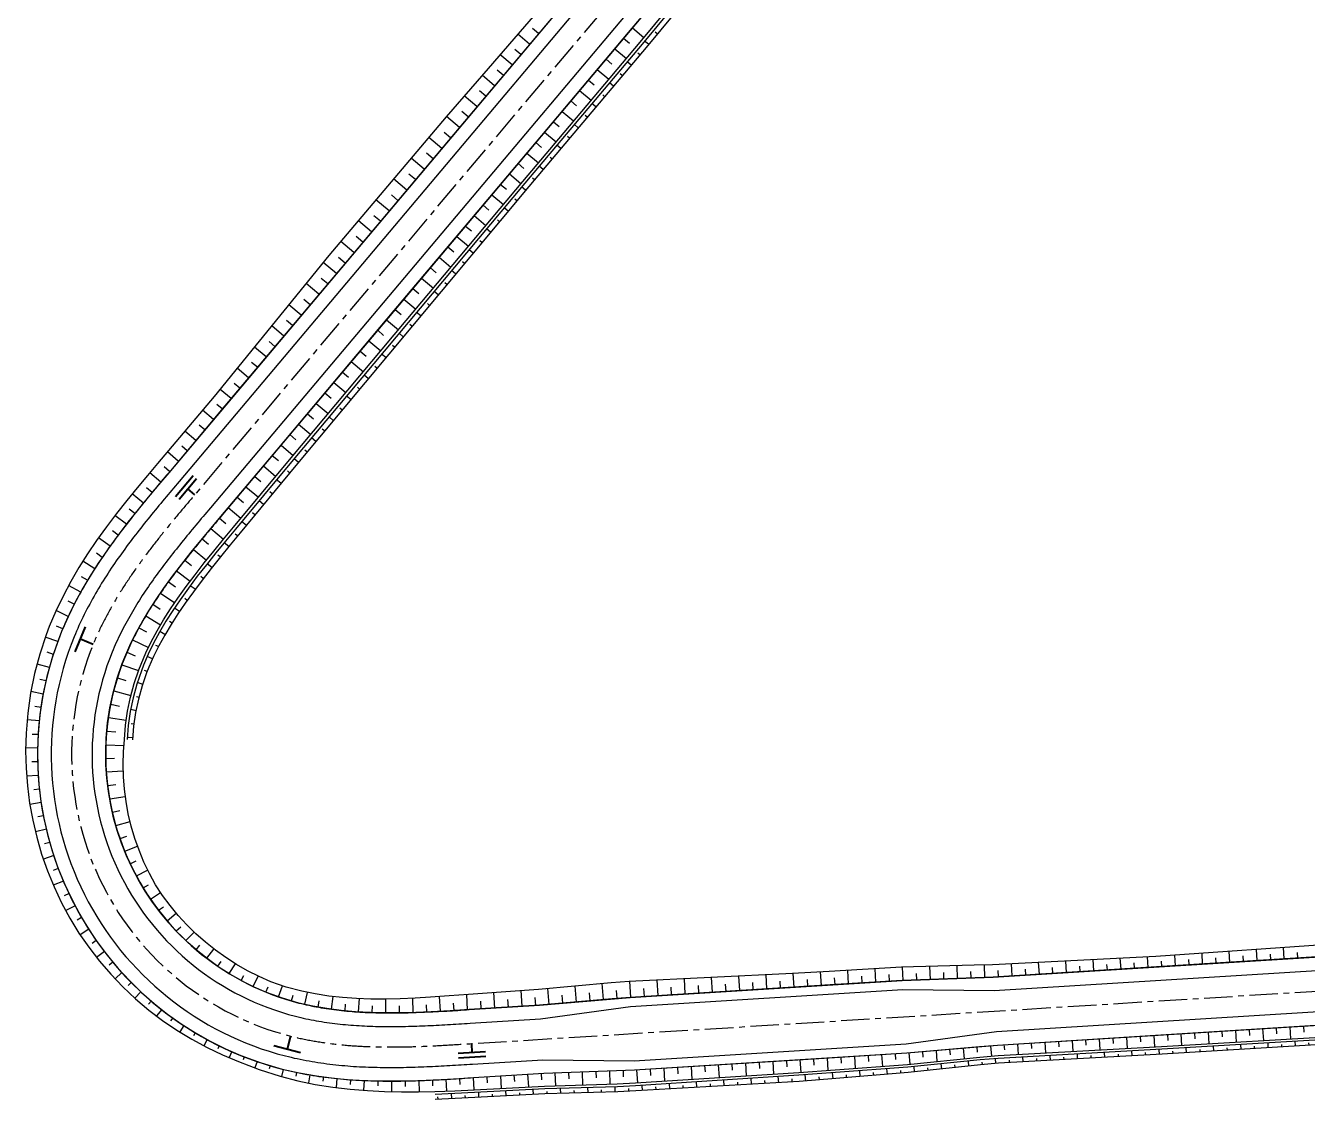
# Model space of a CAD drawing. Header units: metres. Extents: x 2302534 to 2308412, y 452340 to 454783.
# Drawn here: x 2305295.6 to 2305436.6, y 452713.7 to 452831.9 of the extents above; entities that cross this region are included whole.
import ezdxf

# ---------------------------------------------------------------- set-up
doc = ezdxf.new("R2010")
doc.units = ezdxf.units.M
doc.linetypes.add('CENTER', pattern=[2, 1.25, -0.25, 0.25, -0.25])
doc.layers.add('АД_серый', color=250, linetype='Continuous')
doc.layers.add('Ситуация.Проектные откосы', color=94, linetype='Continuous')
doc.layers.add('ГП_АД том 3.2.6', color=250, linetype='Continuous', lineweight=40)

# ---------------------------------------------------------------- blocks, each defined once
blk = doc.blocks.new('alignment_tc_sign')
at = {"color": 0, "linetype": 'ByBlock', "lineweight": -2}
for p, q in [((-1.5, 1.5), (1.5, 1.5)), ((-1.5, 1), (1.5, 1)), ((0, 0), (0, 1))]:
    blk.add_line(p, q, dxfattribs=at)
blk = doc.blocks.new('alignment_cc_sign')
at = {"color": 0, "linetype": 'ByBlock', "lineweight": -2}
for p, q in [((-1.5, 1.5), (1.5, 1.5)), ((0, 0), (0, 1.5))]:
    blk.add_line(p, q, dxfattribs=at)
blk = doc.blocks.new('SLOPEA$CDF7AD650')
at = {"layer": 'Ситуация.Проектные откосы', "color": 0}
for p, q in [((2305351.07, 452829.86, 152.86), (2305349.77, 452830.96, 152.86)), ((2305352.04, 452831.01, 152.86), (2305351.39, 452831.55, 152.86)), ((2305350.11, 452828.71, 152.86), (2305349.45, 452829.27, 152.86)), ((2305349.14, 452827.57, 152.86), (2305347.8, 452828.69, 152.86)), ((2305347.21, 452825.27, 152.86), (2305345.84, 452826.42, 152.86)), ((2305348.17, 452826.42, 152.86), (2305347.5, 452826.99, 152.86)), ((2305346.24, 452824.12, 152.86), (2305345.55, 452824.7, 152.86)), ((2305345.28, 452822.98, 152.86), (2305343.88, 452824.15, 152.86)), ((2305343.34, 452820.68, 152.86), (2305341.92, 452821.88, 152.86)), ((2305344.31, 452821.83, 152.86), (2305343.61, 452822.42, 152.86)), ((2305341.41, 452818.38, 152.86), (2305339.98, 452819.59, 152.86)), ((2305342.38, 452819.53, 152.86), (2305341.66, 452820.13, 152.86)), ((2305340.45, 452817.24, 152.86), (2305339.73, 452817.84, 152.86)), ((2305339.48, 452816.09, 152.86), (2305338.05, 452817.3, 152.86)), ((2305337.55, 452813.79, 152.86), (2305336.11, 452815.01, 152.86)), ((2305338.51, 452814.94, 152.86), (2305337.8, 452815.55, 152.86)), ((2305335.62, 452811.5, 152.86), (2305334.17, 452812.72, 152.86)), ((2305336.58, 452812.65, 152.86), (2305335.86, 452813.25, 152.86)), ((2305334.65, 452810.35, 152.86), (2305333.93, 452810.96, 152.86)), ((2305333.69, 452809.2, 152.86), (2305332.24, 452810.42, 152.86)), ((2305331.75, 452806.91, 152.86), (2305330.3, 452808.13, 152.86)), ((2305332.72, 452808.06, 152.86), (2305331.99, 452808.67, 152.86)), ((2305330.79, 452805.76, 152.86), (2305330.06, 452806.37, 152.86)), ((2305329.82, 452804.61, 152.86), (2305328.38, 452805.83, 152.86)), ((2305327.89, 452802.32, 152.86), (2305326.48, 452803.5, 152.86)), ((2305328.86, 452803.47, 152.86), (2305328.14, 452804.07, 152.86)), ((2305325.96, 452800.02, 152.86), (2305324.59, 452801.17, 152.86)), ((2305326.92, 452801.17, 152.86), (2305326.23, 452801.75, 152.86)), ((2305324.99, 452798.88, 152.86), (2305324.32, 452799.44, 152.86)), ((2305324.03, 452797.73, 152.86), (2305322.7, 452798.85, 152.86)), ((2305322.09, 452795.43, 152.86), (2305320.8, 452796.52, 152.86)), ((2305323.06, 452796.58, 152.86), (2305322.41, 452797.13, 152.86)), ((2305320.16, 452793.14, 152.86), (2305318.91, 452794.19, 152.86)), ((2305321.13, 452794.29, 152.86), (2305320.49, 452794.82, 152.86)), ((2305319.2, 452791.99, 152.86), (2305318.58, 452792.51, 152.86)), ((2305318.23, 452790.84, 152.86), (2305317.02, 452791.86, 152.86)), ((2305316.3, 452788.55, 152.86), (2305315.1, 452789.56, 152.86)), ((2305317.26, 452789.7, 152.86), (2305316.66, 452790.2, 152.86)), ((2305314.37, 452786.25, 152.86), (2305313.16, 452787.27, 152.86)), ((2305315.33, 452787.4, 152.86), (2305314.73, 452787.91, 152.86)), ((2305313.4, 452785.11, 152.86), (2305312.8, 452785.61, 152.86)), ((2305312.43, 452783.96, 152.86), (2305311.23, 452784.97, 152.86)), ((2305310.5, 452781.66, 152.86), (2305309.29, 452782.68, 152.86)), ((2305311.47, 452782.81, 152.86), (2305310.86, 452783.32, 152.86)), ((2305309.54, 452780.51, 152.86), (2305308.93, 452781.02, 152.86)), ((2305308.59, 452779.35, 152.86), (2305307.36, 452780.35, 152.86)), ((2305307.65, 452778.19, 152.86), (2305307.03, 452778.68, 152.86)), ((2305306.72, 452777.01, 152.86), (2305305.46, 452777.97, 152.86)), ((2305304.92, 452774.6, 152.86), (2305303.64, 452775.54, 152.86)), ((2305305.81, 452775.82, 152.86), (2305305.18, 452776.3, 152.86)), ((2305304.07, 452773.37, 152.86), (2305303.42, 452773.82, 152.86)), ((2305303.24, 452772.12, 152.86), (2305301.93, 452772.96, 152.86)), ((2305302.45, 452770.85, 152.86), (2305301.79, 452771.24, 152.86)), ((2305301.7, 452769.55, 152.86), (2305300.37, 452770.28, 152.86)), ((2305300.99, 452768.23, 152.86), (2305300.31, 452768.56, 152.86)), ((2305300.32, 452766.88, 152.86), (2305298.99, 452767.54, 152.86)), ((2305299.72, 452765.51, 152.86), (2305299.05, 452765.8, 152.86)), ((2305299.17, 452764.11, 152.86), (2305297.8, 452764.58, 152.86)), ((2305298.69, 452762.69, 152.86), (2305298.01, 452762.93, 152.86)), ((2305298.26, 452761.26, 152.86), (2305296.9, 452761.63, 152.86)), ((2305297.89, 452759.8, 152.86), (2305297.2, 452759.95, 152.86)), ((2305297.57, 452758.34, 152.86), (2305296.22, 452758.63, 152.86)), ((2305297.33, 452756.86, 152.86), (2305296.66, 452756.96, 152.86)), ((2305297.15, 452755.37, 152.86), (2305295.81, 452755.49, 152.86)), ((2305297.01, 452753.87, 152.86), (2305296.35, 452753.9, 152.86)), ((2305296.96, 452752.38, 152.86), (2305295.65, 452752.42, 152.86)), ((2305296.97, 452750.88, 152.86), (2305296.32, 452750.87, 152.86)), ((2305297.03, 452749.38, 152.86), (2305295.75, 452749.29, 152.86)), ((2305297.16, 452747.88, 152.86), (2305296.53, 452747.81, 152.86)), ((2305297.35, 452746.4, 152.86), (2305296.1, 452746.18, 152.86)), ((2305297.6, 452744.92, 152.86), (2305296.99, 452744.81, 152.86)), ((2305297.92, 452743.45, 152.86), (2305296.72, 452743.18, 152.86)), ((2305298.3, 452742, 152.86), (2305297.71, 452741.84, 152.86)), ((2305298.74, 452740.57, 152.86), (2305297.59, 452740.18, 152.86)), ((2305299.23, 452739.15, 152.86), (2305298.67, 452738.93, 152.86)), ((2305299.79, 452737.76, 152.86), (2305298.68, 452737.32, 152.86)), ((2305300.41, 452736.39, 152.86), (2305299.87, 452736.15, 152.86)), ((2305301.08, 452735.05, 152.86), (2305300.05, 452734.51, 152.86)), ((2305301.8, 452733.74, 152.86), (2305301.31, 452733.45, 152.86)), ((2305302.58, 452732.46, 152.86), (2305301.64, 452731.83, 152.86)), ((2305303.41, 452731.21, 152.86), (2305302.95, 452730.9, 152.86)), ((2305304.3, 452730, 152.86), (2305303.44, 452729.36, 152.86)), ((2305305.24, 452728.83, 152.86), (2305304.84, 452728.5, 152.86)), ((2305306.22, 452727.7, 152.86), (2305305.48, 452727.01, 152.86)), ((2305307.25, 452726.61, 152.86), (2305306.91, 452726.26, 152.86)), ((2305308.32, 452725.56, 152.86), (2305307.66, 452724.88, 152.86)), ((2305309.45, 452724.56, 152.86), (2305309.14, 452724.22, 152.86)), ((2305310.61, 452723.61, 152.86), (2305310.05, 452722.92, 152.86)), ((2305311.81, 452722.71, 152.86), (2305311.56, 452722.36, 152.86)), ((2305313.04, 452721.86, 152.86), (2305312.59, 452721.16, 152.86)), ((2305434.68, 452721.71, 152.86), (2305434.76, 452720.4, 152.86)), ((2305436.18, 452721.8, 152.86), (2305436.22, 452721.14, 152.86)), ((2305314.3, 452721.05, 152.86), (2305314.09, 452720.72, 152.86)), ((2305315.61, 452720.32, 152.86), (2305315.23, 452719.64, 152.86)), ((2305412.22, 452720.31, 152.86), (2305412.26, 452719.7, 152.86)), ((2305413.72, 452720.41, 152.86), (2305413.8, 452719.17, 152.86)), ((2305415.22, 452720.5, 152.86), (2305415.26, 452719.88, 152.86)), ((2305416.71, 452720.59, 152.86), (2305416.79, 452719.34, 152.86)), ((2305418.21, 452720.69, 152.86), (2305418.25, 452720.05, 152.86)), ((2305419.71, 452720.78, 152.86), (2305419.79, 452719.5, 152.86)), ((2305421.21, 452720.87, 152.86), (2305421.25, 452720.23, 152.86)), ((2305422.7, 452720.96, 152.86), (2305422.78, 452719.68, 152.86)), ((2305424.2, 452721.06, 152.86), (2305424.24, 452720.41, 152.86)), ((2305425.7, 452721.15, 152.86), (2305425.78, 452719.86, 152.86)), ((2305427.19, 452721.24, 152.86), (2305427.23, 452720.6, 152.86)), ((2305428.69, 452721.34, 152.86), (2305428.77, 452720.04, 152.86)), ((2305430.19, 452721.43, 152.86), (2305430.23, 452720.78, 152.86)), ((2305431.69, 452721.52, 152.86), (2305431.77, 452720.22, 152.86)), ((2305433.18, 452721.62, 152.86), (2305433.22, 452720.96, 152.86)), ((2305316.94, 452719.63, 152.86), (2305316.78, 452719.3, 152.86)), ((2305318.3, 452719, 152.86), (2305318.02, 452718.34, 152.86)), ((2305392.78, 452718.86, 152.86), (2305392.89, 452717.6, 152.86)), ((2305394.27, 452718.99, 152.86), (2305394.33, 452718.37, 152.86)), ((2305395.77, 452719.12, 152.86), (2305395.87, 452717.9, 152.86)), ((2305397.26, 452719.25, 152.86), (2305397.31, 452718.65, 152.86)), ((2305398.76, 452719.38, 152.86), (2305398.86, 452718.2, 152.86)), ((2305400.25, 452719.51, 152.86), (2305400.3, 452718.93, 152.86)), ((2305401.74, 452719.64, 152.86), (2305401.85, 452718.48, 152.86)), ((2305403.24, 452719.76, 152.86), (2305403.28, 452719.17, 152.86)), ((2305404.74, 452719.85, 152.86), (2305404.81, 452718.68, 152.86)), ((2305406.23, 452719.94, 152.86), (2305406.27, 452719.35, 152.86)), ((2305407.73, 452720.03, 152.86), (2305407.81, 452718.84, 152.86)), ((2305409.23, 452720.13, 152.86), (2305409.27, 452719.53, 152.86)), ((2305410.73, 452720.22, 152.86), (2305410.8, 452719.01, 152.86)), ((2305319.69, 452718.42, 152.86), (2305319.57, 452718.09, 152.86)), ((2305321.1, 452717.91, 152.86), (2305320.84, 452717.21, 152.86)), ((2305322.53, 452717.46, 152.86), (2305322.42, 452717.08, 152.86)), ((2305370.32, 452717.46, 152.86), (2305370.37, 452716.75, 152.86)), ((2305371.82, 452717.55, 152.86), (2305371.91, 452716.13, 152.86)), ((2305373.32, 452717.64, 152.86), (2305373.36, 452716.94, 152.86)), ((2305374.81, 452717.74, 152.86), (2305374.9, 452716.32, 152.86)), ((2305376.31, 452717.83, 152.86), (2305376.35, 452717.13, 152.86)), ((2305377.81, 452717.92, 152.86), (2305377.9, 452716.52, 152.86)), ((2305379.31, 452718.02, 152.86), (2305379.35, 452717.31, 152.86)), ((2305380.8, 452718.11, 152.86), (2305380.89, 452716.71, 152.86)), ((2305382.3, 452718.2, 152.86), (2305382.34, 452717.51, 152.86)), ((2305383.8, 452718.3, 152.86), (2305383.88, 452716.93, 152.86)), ((2305385.29, 452718.39, 152.86), (2305385.34, 452717.72, 152.86)), ((2305386.79, 452718.48, 152.86), (2305386.87, 452717.15, 152.86)), ((2305388.29, 452718.58, 152.86), (2305388.33, 452717.92, 152.86)), ((2305389.78, 452718.67, 152.86), (2305389.87, 452717.37, 152.86)), ((2305391.28, 452718.76, 152.86), (2305391.32, 452718.12, 152.86)), ((2305323.97, 452717.04, 152.86), (2305323.79, 452716.24, 152.86)), ((2305325.43, 452716.71, 152.86), (2305325.34, 452716.29, 152.86)), ((2305326.91, 452716.44, 152.86), (2305326.75, 452715.55, 152.86)), ((2305328.39, 452716.21, 152.86), (2305328.33, 452715.74, 152.86)), ((2305329.88, 452716.03, 152.86), (2305329.79, 452715.05, 152.86)), ((2305343.36, 452716.04, 152.86), (2305343.4, 452715.37, 152.86)), ((2305344.86, 452716.13, 152.86), (2305344.94, 452714.79, 152.86)), ((2305346.36, 452716.22, 152.86), (2305346.4, 452715.54, 152.86)), ((2305347.85, 452716.31, 152.86), (2305347.94, 452714.94, 152.86)), ((2305349.35, 452716.41, 152.86), (2305349.39, 452715.71, 152.86)), ((2305350.85, 452716.5, 152.86), (2305350.93, 452715.1, 152.86)), ((2305352.34, 452716.59, 152.86), (2305352.39, 452715.88, 152.86)), ((2305353.84, 452716.65, 152.86), (2305353.9, 452715.22, 152.86)), ((2305355.34, 452716.71, 152.86), (2305355.37, 452715.99, 152.86)), ((2305356.84, 452716.77, 152.86), (2305356.9, 452715.31, 152.86)), ((2305358.34, 452716.82, 152.86), (2305358.37, 452716.09, 152.86)), ((2305359.84, 452716.88, 152.86), (2305359.89, 452715.4, 152.86)), ((2305361.34, 452716.93, 152.86), (2305361.37, 452716.2, 152.86)), ((2305362.84, 452716.99, 152.86), (2305362.93, 452715.55, 152.86)), ((2305364.33, 452717.09, 152.86), (2305364.38, 452716.37, 152.86)), ((2305365.83, 452717.18, 152.86), (2305365.92, 452715.74, 152.86)), ((2305367.33, 452717.27, 152.86), (2305367.37, 452716.56, 152.86)), ((2305368.83, 452717.37, 152.86), (2305368.91, 452715.94, 152.86)), ((2305331.37, 452715.9, 152.86), (2305331.33, 452715.39, 152.86)), ((2305332.87, 452715.82, 152.86), (2305332.81, 452714.75, 152.86)), ((2305334.37, 452715.77, 152.86), (2305334.36, 452715.22, 152.86)), ((2305335.87, 452715.76, 152.86), (2305335.87, 452714.6, 152.86)), ((2305337.37, 452715.77, 152.86), (2305337.38, 452715.17, 152.86)), ((2305338.87, 452715.81, 152.86), (2305338.92, 452714.57, 152.86)), ((2305340.37, 452715.87, 152.86), (2305340.39, 452715.23, 152.86)), ((2305341.86, 452715.95, 152.86), (2305341.93, 452714.64, 152.86))]:
    blk.add_line(p, q, dxfattribs=at)
at = {"layer": 'Ситуация.Проектные откосы', "color": 0, "linetype": 'Continuous', "flags": 128}
for points in [[(2305354.97, 452836.98), (2305346.5, 452827.17), (2305341.89, 452821.85), (2305328.98, 452806.58), (2305316.36, 452791.06), (2305310.16, 452783.71), (2305309.04, 452782.37), (2305307.91, 452781.02), (2305306.77, 452779.63), (2305305.64, 452778.21), (2305304.52, 452776.74), (2305303.42, 452775.23), (2305302.44, 452773.78), (2305301.5, 452772.27), (2305300.6, 452770.72), (2305299.75, 452769.12), (2305298.96, 452767.47), (2305298.24, 452765.76), (2305297.89, 452764.84), (2305297.19, 452762.73), (2305296.62, 452760.59), (2305296.18, 452758.43), (2305295.87, 452756.24), (2305295.69, 452754.03), (2305295.64, 452752.1), (2305295.68, 452750.17), (2305295.83, 452748.25), (2305296.08, 452746.34), (2305296.42, 452744.44), (2305296.86, 452742.57), (2305297.4, 452740.72), (2305298.04, 452738.9), (2305298.76, 452737.12), (2305299.58, 452735.38), (2305300.49, 452733.69), (2305301.49, 452732.04), (2305302.58, 452730.47), (2305303.76, 452728.95), (2305305.01, 452727.5), (2305306.34, 452726.12), (2305307.73, 452724.81), (2305309.19, 452723.57), (2305310.71, 452722.42), (2305312.28, 452721.34), (2305313.91, 452720.35), (2305315.59, 452719.45), (2305317.3, 452718.64), (2305319.06, 452717.92), (2305321.32, 452717.02), (2305323.63, 452716.28), (2305325.56, 452715.79), (2305327.49, 452715.39), (2305329.42, 452715.09), (2305331.34, 452714.87), (2305333.24, 452714.71), (2305335.12, 452714.62), (2305336.99, 452714.57), (2305338.83, 452714.57), (2305340.65, 452714.59), (2305342.83, 452714.68), (2305344.98, 452714.79), (2305352.71, 452715.19), (2305360.71, 452715.43), (2305362.71, 452715.54), (2305380.67, 452716.69), (2305384.69, 452716.99), (2305392.64, 452717.58), (2305400.6, 452718.37), (2305402.6, 452718.55), (2305420.57, 452719.55), (2305440.53, 452720.74)], [(2305356.2, 452835.95), (2305347.85, 452826.03), (2305343.32, 452820.65), (2305330.44, 452805.35), (2305317.56, 452790.05), (2305311.37, 452782.69), (2305310.25, 452781.36), (2305309.12, 452780.01), (2305308, 452778.64), (2305306.89, 452777.23), (2305305.79, 452775.79), (2305304.72, 452774.32), (2305303.75, 452772.91), (2305302.82, 452771.46), (2305301.93, 452769.97), (2305301.09, 452768.43), (2305300.31, 452766.84), (2305299.59, 452765.21), (2305299.25, 452764.33), (2305298.55, 452762.31), (2305297.98, 452760.26), (2305297.54, 452758.18), (2305297.21, 452756.07), (2305297.02, 452753.95), (2305296.95, 452752.09), (2305296.98, 452750.23), (2305297.1, 452748.37), (2305297.32, 452746.52), (2305297.64, 452744.69), (2305298.06, 452742.87), (2305298.56, 452741.08), (2305299.16, 452739.32), (2305299.85, 452737.59), (2305300.63, 452735.9), (2305301.5, 452734.25), (2305302.45, 452732.65), (2305303.48, 452731.1), (2305304.6, 452729.61), (2305305.78, 452728.18), (2305307.05, 452726.81), (2305308.38, 452725.51), (2305309.77, 452724.27), (2305311.23, 452723.12), (2305312.75, 452722.04), (2305314.32, 452721.04), (2305315.94, 452720.13), (2305317.61, 452719.3), (2305319.32, 452718.56), (2305321.55, 452717.74), (2305323.84, 452717.07), (2305325.73, 452716.64), (2305327.63, 452716.31), (2305329.52, 452716.06), (2305331.41, 452715.9), (2305333.28, 452715.8), (2305335.13, 452715.76), (2305336.97, 452715.76), (2305338.79, 452715.81), (2305340.59, 452715.88), (2305342.76, 452716), (2305344.89, 452716.13), (2305352.62, 452716.61), (2305360.62, 452716.91), (2305362.62, 452716.98), (2305380.58, 452718.1), (2305384.61, 452718.35), (2305392.56, 452718.84), (2305400.53, 452719.54), (2305402.52, 452719.71), (2305420.49, 452720.83), (2305440.45, 452722.07)]]:
    blk.add_lwpolyline(points, dxfattribs=at)
blk = doc.blocks.new('SLOPEA$CF393F7E9')
at = {"layer": 'Ситуация.Проектные откосы', "color": 0}
for p, q in [((2305362.37, 452831.63, 163.55), (2305363.64, 452830.57, 163.55)), ((2305361.4, 452830.49, 163.55), (2305362.04, 452829.95, 163.55)), ((2305360.44, 452829.34, 163.55), (2305361.71, 452828.27, 163.55)), ((2305359.47, 452828.19, 163.55), (2305360.11, 452827.66, 163.55)), ((2305358.51, 452827.04, 163.55), (2305359.78, 452825.98, 163.55)), ((2305356.57, 452824.75, 163.55), (2305357.84, 452823.68, 163.55)), ((2305357.54, 452825.9, 163.55), (2305358.17, 452825.36, 163.55)), ((2305355.61, 452823.6, 163.55), (2305356.24, 452823.07, 163.55)), ((2305354.64, 452822.45, 163.55), (2305355.91, 452821.39, 163.55)), ((2305353.68, 452821.31, 163.55), (2305354.31, 452820.77, 163.55)), ((2305351.74, 452819.01, 163.55), (2305352.38, 452818.48, 163.55)), ((2305352.71, 452820.16, 163.55), (2305353.98, 452819.09, 163.55)), ((2305350.78, 452817.86, 163.55), (2305352.05, 452816.8, 163.55)), ((2305349.81, 452816.72, 163.55), (2305350.45, 452816.18, 163.55)), ((2305348.85, 452815.57, 163.55), (2305350.11, 452814.5, 163.55)), ((2305347.88, 452814.42, 163.55), (2305348.52, 452813.89, 163.55)), ((2305345.95, 452812.13, 163.55), (2305346.59, 452811.59, 163.55)), ((2305346.91, 452813.27, 163.55), (2305348.19, 452812.2, 163.55)), ((2305344.98, 452810.98, 163.55), (2305346.26, 452809.9, 163.55)), ((2305344.02, 452809.83, 163.55), (2305344.66, 452809.29, 163.55)), ((2305343.05, 452808.68, 163.55), (2305344.34, 452807.6, 163.55)), ((2305341.12, 452806.39, 163.55), (2305342.41, 452805.3, 163.55)), ((2305342.08, 452807.54, 163.55), (2305342.73, 452806.99, 163.55)), ((2305340.15, 452805.24, 163.55), (2305340.8, 452804.7, 163.55)), ((2305339.19, 452804.09, 163.55), (2305340.48, 452803, 163.55)), ((2305338.22, 452802.95, 163.55), (2305338.87, 452802.4, 163.55)), ((2305336.29, 452800.65, 163.55), (2305336.94, 452800.1, 163.55)), ((2305337.25, 452801.8, 163.55), (2305338.56, 452800.7, 163.55)), ((2305335.32, 452799.5, 163.55), (2305336.63, 452798.4, 163.55)), ((2305334.36, 452798.36, 163.55), (2305335.01, 452797.8, 163.55)), ((2305333.39, 452797.21, 163.55), (2305334.71, 452796.1, 163.55)), ((2305332.42, 452796.06, 163.55), (2305333.08, 452795.51, 163.55)), ((2305330.49, 452793.77, 163.55), (2305331.15, 452793.21, 163.55)), ((2305331.46, 452794.91, 163.55), (2305332.78, 452793.8, 163.55)), ((2305329.53, 452792.62, 163.55), (2305330.85, 452791.5, 163.55)), ((2305328.56, 452791.47, 163.55), (2305329.23, 452790.91, 163.55)), ((2305327.59, 452790.32, 163.55), (2305328.93, 452789.2, 163.55)), ((2305325.66, 452788.03, 163.55), (2305327, 452786.9, 163.55)), ((2305326.63, 452789.18, 163.55), (2305327.3, 452788.61, 163.55)), ((2305324.7, 452786.88, 163.55), (2305325.37, 452786.31, 163.55)), ((2305323.73, 452785.73, 163.55), (2305325.08, 452784.6, 163.55)), ((2305322.76, 452784.58, 163.55), (2305323.44, 452784.02, 163.55)), ((2305320.83, 452782.29, 163.55), (2305321.52, 452781.71, 163.55)), ((2305321.8, 452783.44, 163.55), (2305323.16, 452782.29, 163.55)), ((2305319.87, 452781.14, 163.55), (2305321.24, 452779.99, 163.55)), ((2305318.9, 452779.99, 163.55), (2305319.59, 452779.41, 163.55)), ((2305317.93, 452778.85, 163.55), (2305319.32, 452777.68, 163.55)), ((2305316.97, 452777.7, 163.55), (2305317.67, 452777.11, 163.55)), ((2305315.04, 452775.4, 163.55), (2305315.75, 452774.81, 163.55)), ((2305316, 452776.55, 163.55), (2305317.41, 452775.37, 163.55)), ((2305314.09, 452774.24, 163.55), (2305315.53, 452773.06, 163.55)), ((2305313.16, 452773.07, 163.55), (2305313.89, 452772.49, 163.55)), ((2305312.24, 452771.88, 163.55), (2305313.73, 452770.74, 163.55)), ((2305311.34, 452770.68, 163.55), (2305312.11, 452770.12, 163.55)), ((2305309.64, 452768.21, 163.55), (2305310.44, 452767.69, 163.55)), ((2305310.47, 452769.45, 163.55), (2305312.04, 452768.38, 163.55)), ((2305308.85, 452766.93, 163.55), (2305310.49, 452765.95, 163.55)), ((2305308.1, 452765.63, 163.55), (2305308.95, 452765.17, 163.55)), ((2305307.41, 452764.3, 163.55), (2305309.14, 452763.45, 163.55)), ((2305306.78, 452762.94, 163.55), (2305307.67, 452762.55, 163.55)), ((2305306.22, 452761.55, 163.55), (2305308.06, 452760.92, 163.55)), ((2305305.73, 452760.13, 163.55), (2305306.66, 452759.81, 163.55)), ((2305305.33, 452758.69, 163.55), (2305307.22, 452758.16, 163.55)), ((2305305, 452757.22, 163.55), (2305305.96, 452757.02, 163.55)), ((2305304.75, 452755.75, 163.55), (2305306.71, 452755.45, 163.55)), ((2305304.57, 452754.26, 163.55), (2305305.57, 452754.17, 163.55)), ((2305304.48, 452752.76, 163.55), (2305306.44, 452752.69, 163.55)), ((2305304.46, 452751.26, 163.55), (2305305.42, 452751.28, 163.55)), ((2305304.52, 452749.76, 163.55), (2305306.37, 452749.89, 163.55)), ((2305304.67, 452748.27, 163.55), (2305305.56, 452748.38, 163.55)), ((2305304.89, 452746.79, 163.55), (2305306.6, 452747.08, 163.55)), ((2305305.19, 452745.32, 163.55), (2305306.01, 452745.51, 163.55)), ((2305305.57, 452743.87, 163.55), (2305307.13, 452744.31, 163.55)), ((2305306.02, 452742.44, 163.55), (2305306.76, 452742.69, 163.55)), ((2305306.55, 452741.04, 163.55), (2305307.95, 452741.6, 163.55)), ((2305307.15, 452739.66, 163.55), (2305307.81, 452739.97, 163.55)), ((2305307.83, 452738.32, 163.55), (2305309.06, 452738.97, 163.55)), ((2305308.57, 452737.02, 163.55), (2305309.15, 452737.36, 163.55)), ((2305309.39, 452735.76, 163.55), (2305310.48, 452736.49, 163.55)), ((2305310.27, 452734.55, 163.55), (2305310.79, 452734.94, 163.55)), ((2305311.21, 452733.38, 163.55), (2305312.21, 452734.22, 163.55)), ((2305312.21, 452732.27, 163.55), (2305312.69, 452732.71, 163.55)), ((2305313.27, 452731.21, 163.55), (2305314.18, 452732.13, 163.55)), ((2305314.39, 452730.2, 163.55), (2305314.81, 452730.69, 163.55)), ((2305315.55, 452729.26, 163.55), (2305316.35, 452730.27, 163.55)), ((2305431.08, 452729, 163.55), (2305431, 452730.23, 163.55)), ((2305434.07, 452729.19, 163.55), (2305434, 452730.44, 163.55)), ((2305316.77, 452728.38, 163.55), (2305317.14, 452728.91, 163.55)), ((2305407.13, 452727.51, 163.55), (2305407.05, 452728.8, 163.55)), ((2305410.12, 452727.7, 163.55), (2305410.04, 452728.96, 163.55)), ((2305413.12, 452727.88, 163.55), (2305413.04, 452729.11, 163.55)), ((2305416.11, 452728.07, 163.55), (2305416.03, 452729.27, 163.55)), ((2305417.61, 452728.16, 163.55), (2305417.57, 452728.75, 163.55)), ((2305419.1, 452728.26, 163.55), (2305419.03, 452729.42, 163.55)), ((2305420.6, 452728.35, 163.55), (2305420.56, 452728.93, 163.55)), ((2305422.1, 452728.44, 163.55), (2305422.03, 452729.61, 163.55)), ((2305423.59, 452728.53, 163.55), (2305423.56, 452729.12, 163.55)), ((2305425.09, 452728.63, 163.55), (2305425.02, 452729.82, 163.55)), ((2305426.59, 452728.72, 163.55), (2305426.55, 452729.32, 163.55)), ((2305428.09, 452728.81, 163.55), (2305428.01, 452730.03, 163.55)), ((2305429.58, 452728.91, 163.55), (2305429.55, 452729.52, 163.55)), ((2305432.58, 452729.09, 163.55), (2305432.54, 452729.71, 163.55)), ((2305435.57, 452729.28, 163.55), (2305435.53, 452729.91, 163.55)), ((2305318.03, 452727.57, 163.55), (2305318.71, 452728.65, 163.55)), ((2305319.33, 452726.82, 163.55), (2305319.64, 452727.38, 163.55)), ((2305377.17, 452725.9, 163.55), (2305377.08, 452727.43, 163.55)), ((2305380.17, 452726.09, 163.55), (2305380.07, 452727.58, 163.55)), ((2305383.16, 452726.27, 163.55), (2305383.07, 452727.76, 163.55)), ((2305386.15, 452726.46, 163.55), (2305386.06, 452727.93, 163.55)), ((2305389.15, 452726.64, 163.55), (2305389.06, 452728.1, 163.55)), ((2305390.65, 452726.74, 163.55), (2305390.6, 452727.46, 163.55)), ((2305392.14, 452726.83, 163.55), (2305392.09, 452728.27, 163.55)), ((2305393.64, 452726.88, 163.55), (2305393.62, 452727.6, 163.55)), ((2305395.14, 452726.94, 163.55), (2305395.09, 452728.36, 163.55)), ((2305396.64, 452727, 163.55), (2305396.61, 452727.7, 163.55)), ((2305398.14, 452727.05, 163.55), (2305398.09, 452728.44, 163.55)), ((2305399.64, 452727.11, 163.55), (2305399.61, 452727.8, 163.55)), ((2305401.14, 452727.16, 163.55), (2305401.09, 452728.52, 163.55)), ((2305402.64, 452727.23, 163.55), (2305402.59, 452727.9, 163.55)), ((2305404.13, 452727.33, 163.55), (2305404.05, 452728.65, 163.55)), ((2305405.63, 452727.42, 163.55), (2305405.59, 452728.07, 163.55)), ((2305408.62, 452727.6, 163.55), (2305408.58, 452728.24, 163.55)), ((2305411.62, 452727.79, 163.55), (2305411.58, 452728.41, 163.55)), ((2305414.61, 452727.98, 163.55), (2305414.57, 452728.58, 163.55)), ((2305320.67, 452726.15, 163.55), (2305321.23, 452727.28, 163.55)), ((2305322.04, 452725.55, 163.55), (2305322.3, 452726.13, 163.55)), ((2305323.45, 452725.03, 163.55), (2305323.89, 452726.24, 163.55)), ((2305353.23, 452724.19, 163.55), (2305353.08, 452725.93, 163.55)), ((2305356.22, 452724.45, 163.55), (2305356.07, 452726.2, 163.55)), ((2305359.21, 452724.71, 163.55), (2305359.06, 452726.47, 163.55)), ((2305362.2, 452724.97, 163.55), (2305362.09, 452726.7, 163.55)), ((2305363.7, 452725.06, 163.55), (2305363.64, 452725.92, 163.55)), ((2305365.2, 452725.16, 163.55), (2305365.09, 452726.85, 163.55)), ((2305366.69, 452725.25, 163.55), (2305366.64, 452726.09, 163.55)), ((2305368.19, 452725.34, 163.55), (2305368.09, 452727, 163.55)), ((2305369.69, 452725.43, 163.55), (2305369.64, 452726.25, 163.55)), ((2305371.18, 452725.53, 163.55), (2305371.08, 452727.14, 163.55)), ((2305372.68, 452725.62, 163.55), (2305372.63, 452726.42, 163.55)), ((2305374.18, 452725.71, 163.55), (2305374.08, 452727.29, 163.55)), ((2305375.67, 452725.81, 163.55), (2305375.63, 452726.58, 163.55)), ((2305378.67, 452725.99, 163.55), (2305378.62, 452726.75, 163.55)), ((2305381.66, 452726.18, 163.55), (2305381.62, 452726.92, 163.55)), ((2305384.66, 452726.37, 163.55), (2305384.61, 452727.1, 163.55)), ((2305387.65, 452726.55, 163.55), (2305387.61, 452727.28, 163.55)), ((2305324.88, 452724.58, 163.55), (2305325.07, 452725.21, 163.55)), ((2305326.33, 452724.2, 163.55), (2305326.63, 452725.51, 163.55)), ((2305327.8, 452723.89, 163.55), (2305327.92, 452724.57, 163.55)), ((2305329.28, 452723.66, 163.55), (2305329.46, 452725.05, 163.55)), ((2305332.26, 452723.36, 163.55), (2305332.34, 452724.82, 163.55)), ((2305335.26, 452723.26, 163.55), (2305335.26, 452724.78, 163.55)), ((2305338.26, 452723.3, 163.55), (2305338.22, 452724.87, 163.55)), ((2305341.26, 452723.43, 163.55), (2305341.17, 452725.05, 163.55)), ((2305344.25, 452723.6, 163.55), (2305344.15, 452725.26, 163.55)), ((2305345.75, 452723.7, 163.55), (2305345.7, 452724.53, 163.55)), ((2305347.25, 452723.79, 163.55), (2305347.14, 452725.48, 163.55)), ((2305348.75, 452723.88, 163.55), (2305348.69, 452724.74, 163.55)), ((2305350.24, 452723.98, 163.55), (2305350.14, 452725.7, 163.55)), ((2305351.74, 452724.07, 163.55), (2305351.69, 452724.94, 163.55)), ((2305354.73, 452724.32, 163.55), (2305354.65, 452725.19, 163.55)), ((2305357.72, 452724.58, 163.55), (2305357.64, 452725.46, 163.55)), ((2305360.71, 452724.84, 163.55), (2305360.63, 452725.72, 163.55)), ((2305330.77, 452723.48, 163.55), (2305330.83, 452724.2, 163.55)), ((2305333.76, 452723.29, 163.55), (2305333.78, 452724.03, 163.55)), ((2305336.76, 452723.26, 163.55), (2305336.76, 452724.04, 163.55)), ((2305339.76, 452723.35, 163.55), (2305339.73, 452724.15, 163.55)), ((2305342.76, 452723.51, 163.55), (2305342.71, 452724.33, 163.55))]:
    blk.add_line(p, q, dxfattribs=at)
at = {"layer": 'Ситуация.Проектные откосы', "color": 0, "linetype": 'Continuous', "flags": 128}
for points in [[(2305439.99, 452729.55), (2305420.02, 452728.31), (2305402.06, 452727.2), (2305400.06, 452727.12), (2305392.06, 452726.83), (2305384.11, 452726.33), (2305380.09, 452726.08), (2305362.12, 452724.96), (2305360.13, 452724.79), (2305352.15, 452724.09), (2305344.43, 452723.61), (2305342.32, 452723.49), (2305340.23, 452723.37), (2305338.54, 452723.3), (2305336.86, 452723.26), (2305335.2, 452723.26), (2305333.55, 452723.29), (2305331.93, 452723.38), (2305330.33, 452723.52), (2305328.76, 452723.72), (2305327.21, 452724), (2305325.7, 452724.34), (2305323.89, 452724.87), (2305322.13, 452725.51), (2305320.78, 452726.1), (2305319.46, 452726.75), (2305318.18, 452727.48), (2305316.94, 452728.26), (2305315.74, 452729.12), (2305314.58, 452730.03), (2305313.48, 452731), (2305312.43, 452732.03), (2305311.43, 452733.11), (2305310.49, 452734.25), (2305309.61, 452735.43), (2305308.8, 452736.65), (2305308.04, 452737.91), (2305307.36, 452739.22), (2305306.74, 452740.55), (2305306.2, 452741.92), (2305305.72, 452743.31), (2305305.32, 452744.73), (2305305, 452746.16), (2305304.75, 452747.61), (2305304.57, 452749.07), (2305304.47, 452750.54), (2305304.45, 452752.01), (2305304.5, 452753.48), (2305304.66, 452755.16), (2305304.91, 452756.82), (2305305.27, 452758.47), (2305305.72, 452760.09), (2305306.26, 452761.68), (2305306.54, 452762.38), (2305307.11, 452763.68), (2305307.74, 452764.97), (2305308.44, 452766.24), (2305309.19, 452767.5), (2305309.99, 452768.75), (2305310.84, 452769.99), (2305311.8, 452771.31), (2305312.8, 452772.62), (2305313.84, 452773.93), (2305314.91, 452775.23), (2305316, 452776.54), (2305317.11, 452777.86), (2305323.3, 452785.22), (2305336.18, 452800.52), (2305349.06, 452815.82), (2305353.59, 452821.2), (2305361.94, 452831.12), (2305366.84, 452836.95)], [(2305439.91, 452730.85), (2305419.95, 452729.47), (2305401.98, 452728.54), (2305399.97, 452728.49), (2305391.97, 452728.27), (2305384.02, 452727.81), (2305379.99, 452727.58), (2305362.01, 452726.7), (2305360.02, 452726.56), (2305352.05, 452725.84), (2305344.33, 452725.27), (2305342.22, 452725.12), (2305340.15, 452724.98), (2305338.48, 452724.88), (2305336.83, 452724.81), (2305335.21, 452724.77), (2305333.61, 452724.78), (2305332.03, 452724.83), (2305330.49, 452724.94), (2305328.97, 452725.11), (2305327.48, 452725.34), (2305326.03, 452725.64), (2305324.3, 452726.1), (2305322.6, 452726.68), (2305321.31, 452727.25), (2305320.05, 452727.88), (2305318.83, 452728.57), (2305317.65, 452729.33), (2305316.51, 452730.15), (2305315.41, 452731.02), (2305314.36, 452731.95), (2305313.36, 452732.94), (2305312.41, 452733.97), (2305311.52, 452735.06), (2305310.69, 452736.18), (2305309.91, 452737.35), (2305309.25, 452738.59), (2305308.65, 452739.85), (2305308.11, 452741.14), (2305307.65, 452742.45), (2305307.25, 452743.79), (2305306.93, 452745.14), (2305306.68, 452746.5), (2305306.5, 452747.87), (2305306.39, 452749.24), (2305306.35, 452750.62), (2305306.39, 452751.99), (2305306.5, 452753.35), (2305306.63, 452754.91), (2305306.86, 452756.46), (2305307.18, 452757.99), (2305307.59, 452759.51), (2305308.09, 452760.99), (2305308.34, 452761.64), (2305308.86, 452762.86), (2305309.45, 452764.08), (2305310.1, 452765.29), (2305310.81, 452766.5), (2305311.57, 452767.7), (2305312.39, 452768.89), (2305313.31, 452770.18), (2305314.28, 452771.47), (2305315.29, 452772.76), (2305316.33, 452774.06), (2305317.41, 452775.36), (2305318.5, 452776.69), (2305324.65, 452784.09), (2305337.49, 452799.42), (2305350.32, 452814.75), (2305354.86, 452820.14), (2305363.21, 452830.05), (2305368.07, 452835.92)]]:
    blk.add_lwpolyline(points, dxfattribs=at)
blk = doc.blocks.new('SLOPEA$CC18C8EFC')
at = {"layer": 'Ситуация.Проектные откосы', "color": 0}
for p, q in [((2305365.11, 452830.99, 152.43), (2305364.89, 452831.17, 152.43)), ((2305363.19, 452828.68, 152.43), (2305362.97, 452828.86, 152.43)), ((2305364.15, 452829.83, 152.43), (2305363.71, 452830.19, 152.43)), ((2305362.22, 452827.53, 152.43), (2305361.79, 452827.9, 152.43)), ((2305361.25, 452826.39, 152.43), (2305361.04, 452826.57, 152.43)), ((2305360.29, 452825.24, 152.43), (2305359.86, 452825.6, 152.43)), ((2305358.35, 452822.95, 152.43), (2305357.92, 452823.31, 152.43)), ((2305359.32, 452824.09, 152.43), (2305359.11, 452824.28, 152.43)), ((2305357.39, 452821.8, 152.43), (2305357.17, 452821.98, 152.43)), ((2305356.42, 452820.65, 152.43), (2305355.99, 452821.02, 152.43)), ((2305355.45, 452819.51, 152.43), (2305355.24, 452819.69, 152.43)), ((2305354.49, 452818.36, 152.43), (2305354.06, 452818.72, 152.43)), ((2305352.55, 452816.06, 152.43), (2305352.13, 452816.43, 152.43)), ((2305353.52, 452817.21, 152.43), (2305353.31, 452817.39, 152.43)), ((2305351.59, 452814.92, 152.43), (2305351.37, 452815.1, 152.43)), ((2305350.62, 452813.77, 152.43), (2305350.19, 452814.13, 152.43)), ((2305349.66, 452812.62, 152.43), (2305349.45, 452812.8, 152.43)), ((2305347.74, 452810.31, 152.43), (2305347.52, 452810.5, 152.43)), ((2305348.7, 452811.47, 152.43), (2305348.27, 452811.83, 152.43)), ((2305346.78, 452809.16, 152.43), (2305346.34, 452809.53, 152.43)), ((2305345.82, 452808.01, 152.43), (2305345.6, 452808.19, 152.43)), ((2305344.86, 452806.86, 152.43), (2305344.41, 452807.23, 152.43)), ((2305342.93, 452804.56, 152.43), (2305342.49, 452804.93, 152.43)), ((2305343.89, 452805.71, 152.43), (2305343.67, 452805.89, 152.43)), ((2305341.97, 452803.41, 152.43), (2305341.75, 452803.59, 152.43)), ((2305341.01, 452802.25, 152.43), (2305340.56, 452802.63, 152.43)), ((2305340.05, 452801.1, 152.43), (2305339.82, 452801.29, 152.43)), ((2305339.09, 452799.95, 152.43), (2305338.64, 452800.33, 152.43)), ((2305337.16, 452797.65, 152.43), (2305336.71, 452798.03, 152.43)), ((2305338.13, 452798.8, 152.43), (2305337.9, 452798.99, 152.43)), ((2305336.2, 452796.5, 152.43), (2305335.98, 452796.69, 152.43)), ((2305335.24, 452795.35, 152.43), (2305334.79, 452795.73, 152.43)), ((2305334.28, 452794.2, 152.43), (2305334.05, 452794.39, 152.43)), ((2305333.32, 452793.05, 152.43), (2305332.86, 452793.43, 152.43)), ((2305331.39, 452790.75, 152.43), (2305330.93, 452791.13, 152.43)), ((2305332.35, 452791.9, 152.43), (2305332.12, 452792.09, 152.43)), ((2305330.43, 452789.59, 152.43), (2305330.2, 452789.79, 152.43)), ((2305329.47, 452788.44, 152.43), (2305329.01, 452788.83, 152.43)), ((2305327.54, 452786.14, 152.43), (2305327.08, 452786.53, 152.43)), ((2305328.5, 452787.29, 152.43), (2305328.27, 452787.49, 152.43)), ((2305326.58, 452784.99, 152.43), (2305326.35, 452785.18, 152.43)), ((2305325.62, 452783.84, 152.43), (2305325.16, 452784.23, 152.43)), ((2305324.66, 452782.69, 152.43), (2305324.43, 452782.88, 152.43)), ((2305323.71, 452781.53, 152.43), (2305323.23, 452781.92, 152.43)), ((2305321.8, 452779.21, 152.43), (2305321.32, 452779.61, 152.43)), ((2305322.75, 452780.37, 152.43), (2305322.51, 452780.57, 152.43)), ((2305320.84, 452778.06, 152.43), (2305320.6, 452778.26, 152.43)), ((2305319.89, 452776.9, 152.43), (2305319.4, 452777.3, 152.43)), ((2305318.94, 452775.74, 152.43), (2305318.69, 452775.94, 152.43)), ((2305317.99, 452774.58, 152.43), (2305317.48, 452774.99, 152.43)), ((2305316.1, 452772.25, 152.43), (2305315.59, 452772.66, 152.43)), ((2305317.04, 452773.42, 152.43), (2305316.78, 452773.62, 152.43)), ((2305315.18, 452771.06, 152.43), (2305314.92, 452771.26, 152.43)), ((2305314.28, 452769.86, 152.43), (2305313.74, 452770.26, 152.43)), ((2305313.41, 452768.64, 152.43), (2305313.13, 452768.84, 152.43)), ((2305312.55, 452767.41, 152.43), (2305312, 452767.79, 152.43)), ((2305311.74, 452766.15, 152.43), (2305311.46, 452766.33, 152.43)), ((2305310.96, 452764.87, 152.43), (2305310.4, 452765.2, 152.43)), ((2305310.25, 452763.55, 152.43), (2305309.96, 452763.69, 152.43)), ((2305309.6, 452762.2, 152.43), (2305309.01, 452762.45, 152.43)), ((2305309.01, 452760.82, 152.43), (2305308.72, 452760.93, 152.43)), ((2305308.52, 452759.4, 152.43), (2305307.93, 452759.6, 152.43)), ((2305308.11, 452757.96, 152.43), (2305307.82, 452758.04, 152.43)), ((2305307.78, 452756.49, 152.43), (2305307.2, 452756.62, 152.43)), ((2305307.55, 452755.01, 152.43), (2305307.25, 452755.06, 152.43)), ((2305307.4, 452753.52, 152.43), (2305306.82, 452753.57, 152.43))]:
    blk.add_line(p, q, dxfattribs=at)
at = {"layer": 'Ситуация.Проектные откосы', "color": 0, "linetype": 'Continuous', "flags": 128}
for points in [[(2305368.3, 452835.73), (2305363.44, 452829.86), (2305355.09, 452819.94), (2305350.55, 452814.56), (2305337.71, 452799.23), (2305324.88, 452783.89), (2305318.73, 452776.49), (2305317.63, 452775.17), (2305316.56, 452773.87), (2305315.52, 452772.57), (2305314.51, 452771.29), (2305313.55, 452770), (2305312.63, 452768.72), (2305311.82, 452767.53), (2305311.07, 452766.34), (2305310.36, 452765.14), (2305309.72, 452763.94), (2305309.13, 452762.74), (2305308.61, 452761.53), (2305308.37, 452760.89), (2305307.87, 452759.42), (2305307.47, 452757.92), (2305307.15, 452756.41), (2305306.93, 452754.88), (2305306.8, 452753.34)], [(2305368.73, 452835.36), (2305363.87, 452829.49), (2305355.52, 452819.58), (2305350.98, 452814.2), (2305338.17, 452798.85), (2305325.34, 452783.5), (2305319.22, 452776.08), (2305318.13, 452774.76), (2305317.07, 452773.45), (2305316.03, 452772.16), (2305315.04, 452770.88), (2305314.09, 452769.6), (2305313.18, 452768.33), (2305312.38, 452767.16), (2305311.63, 452765.99), (2305310.93, 452764.82), (2305310.29, 452763.64), (2305309.71, 452762.47), (2305309.2, 452761.29), (2305308.95, 452760.66), (2305308.46, 452759.23), (2305308.06, 452757.78), (2305307.74, 452756.3), (2305307.51, 452754.8), (2305307.38, 452753.3)]]:
    blk.add_lwpolyline(points, dxfattribs=at)
blk = doc.blocks.new('SLOPEA$C44B3E157')
at = {"layer": 'Ситуация.Проектные откосы', "color": 0}
for p, q in [((2305468.26, 452721.18, 163.05), (2305468.25, 452721.69, 163.05)), ((2305471.26, 452721.23, 163.05), (2305471.25, 452721.75, 163.05)), ((2305474.26, 452721.29, 163.05), (2305474.25, 452721.81, 163.05)), ((2305477.26, 452721.34, 163.05), (2305477.25, 452721.87, 163.05)), ((2305480.26, 452721.39, 163.05), (2305480.25, 452721.93, 163.05)), ((2305438.3, 452719.79, 163.05), (2305438.27, 452720.31, 163.05)), ((2305441.29, 452719.97, 163.05), (2305441.26, 452720.48, 163.05)), ((2305442.79, 452720.05, 163.05), (2305442.78, 452720.31, 163.05)), ((2305444.29, 452720.14, 163.05), (2305444.26, 452720.65, 163.05)), ((2305445.79, 452720.22, 163.05), (2305445.77, 452720.47, 163.05)), ((2305447.28, 452720.3, 163.05), (2305447.26, 452720.81, 163.05)), ((2305448.78, 452720.39, 163.05), (2305448.77, 452720.64, 163.05)), ((2305450.28, 452720.47, 163.05), (2305450.25, 452720.97, 163.05)), ((2305451.78, 452720.55, 163.05), (2305451.76, 452720.8, 163.05)), ((2305453.27, 452720.64, 163.05), (2305453.25, 452721.13, 163.05)), ((2305454.77, 452720.72, 163.05), (2305454.76, 452720.97, 163.05)), ((2305456.27, 452720.8, 163.05), (2305456.24, 452721.3, 163.05)), ((2305457.77, 452720.89, 163.05), (2305457.75, 452721.13, 163.05)), ((2305459.26, 452720.97, 163.05), (2305459.24, 452721.46, 163.05)), ((2305460.76, 452721.04, 163.05), (2305460.76, 452721.29, 163.05)), ((2305462.26, 452721.07, 163.05), (2305462.25, 452721.56, 163.05)), ((2305463.76, 452721.1, 163.05), (2305463.76, 452721.35, 163.05)), ((2305465.26, 452721.13, 163.05), (2305465.25, 452721.63, 163.05)), ((2305466.76, 452721.15, 163.05), (2305466.76, 452721.4, 163.05)), ((2305469.76, 452721.21, 163.05), (2305469.76, 452721.46, 163.05)), ((2305472.76, 452721.26, 163.05), (2305472.76, 452721.52, 163.05)), ((2305475.76, 452721.31, 163.05), (2305475.76, 452721.58, 163.05)), ((2305478.76, 452721.37, 163.05), (2305478.75, 452721.63, 163.05)), ((2305414.34, 452718.36, 163.05), (2305414.31, 452718.9, 163.05)), ((2305417.34, 452718.53, 163.05), (2305417.31, 452719.07, 163.05)), ((2305418.83, 452718.61, 163.05), (2305418.82, 452718.88, 163.05)), ((2305420.33, 452718.69, 163.05), (2305420.3, 452719.23, 163.05)), ((2305421.83, 452718.78, 163.05), (2305421.81, 452719.05, 163.05)), ((2305423.33, 452718.87, 163.05), (2305423.29, 452719.41, 163.05)), ((2305424.82, 452718.96, 163.05), (2305424.81, 452719.23, 163.05)), ((2305426.32, 452719.06, 163.05), (2305426.29, 452719.59, 163.05)), ((2305427.82, 452719.15, 163.05), (2305427.8, 452719.41, 163.05)), ((2305429.31, 452719.24, 163.05), (2305429.28, 452719.77, 163.05)), ((2305430.81, 452719.33, 163.05), (2305430.8, 452719.6, 163.05)), ((2305432.31, 452719.42, 163.05), (2305432.28, 452719.95, 163.05)), ((2305433.81, 452719.52, 163.05), (2305433.79, 452719.78, 163.05)), ((2305435.3, 452719.61, 163.05), (2305435.27, 452720.13, 163.05)), ((2305436.8, 452719.7, 163.05), (2305436.78, 452719.96, 163.05)), ((2305439.79, 452719.88, 163.05), (2305439.78, 452720.14, 163.05)), ((2305396.39, 452717.08, 163.05), (2305396.33, 452717.64, 163.05)), ((2305397.88, 452717.24, 163.05), (2305397.85, 452717.52, 163.05)), ((2305399.37, 452717.4, 163.05), (2305399.32, 452717.94, 163.05)), ((2305400.87, 452717.56, 163.05), (2305400.84, 452717.82, 163.05)), ((2305402.36, 452717.7, 163.05), (2305402.31, 452718.23, 163.05)), ((2305403.86, 452717.79, 163.05), (2305403.84, 452718.06, 163.05)), ((2305405.35, 452717.87, 163.05), (2305405.32, 452718.4, 163.05)), ((2305406.85, 452717.95, 163.05), (2305406.84, 452718.22, 163.05)), ((2305408.35, 452718.03, 163.05), (2305408.32, 452718.57, 163.05)), ((2305409.85, 452718.12, 163.05), (2305409.83, 452718.38, 163.05)), ((2305411.34, 452718.2, 163.05), (2305411.32, 452718.74, 163.05)), ((2305412.84, 452718.28, 163.05), (2305412.83, 452718.55, 163.05)), ((2305415.84, 452718.45, 163.05), (2305415.82, 452718.71, 163.05)), ((2305375.46, 452715.4, 163.05), (2305375.42, 452716.06, 163.05)), ((2305378.46, 452715.56, 163.05), (2305378.42, 452716.25, 163.05)), ((2305381.45, 452715.75, 163.05), (2305381.39, 452716.45, 163.05)), ((2305382.95, 452715.87, 163.05), (2305382.92, 452716.22, 163.05)), ((2305384.44, 452716, 163.05), (2305384.38, 452716.67, 163.05)), ((2305385.93, 452716.12, 163.05), (2305385.91, 452716.45, 163.05)), ((2305387.43, 452716.25, 163.05), (2305387.38, 452716.89, 163.05)), ((2305388.92, 452716.38, 163.05), (2305388.9, 452716.69, 163.05)), ((2305390.42, 452716.5, 163.05), (2305390.37, 452717.11, 163.05)), ((2305391.91, 452716.63, 163.05), (2305391.89, 452716.92, 163.05)), ((2305393.41, 452716.77, 163.05), (2305393.35, 452717.35, 163.05)), ((2305394.9, 452716.93, 163.05), (2305394.87, 452717.21, 163.05)), ((2305348.49, 452714.12, 163.05), (2305348.47, 452714.67, 163.05)), ((2305351.49, 452714.27, 163.05), (2305351.46, 452714.82, 163.05)), ((2305352.99, 452714.35, 163.05), (2305352.98, 452714.62, 163.05)), ((2305354.49, 452714.39, 163.05), (2305354.47, 452714.94, 163.05)), ((2305355.99, 452714.44, 163.05), (2305355.98, 452714.71, 163.05)), ((2305357.49, 452714.48, 163.05), (2305357.47, 452715.03, 163.05)), ((2305358.98, 452714.53, 163.05), (2305358.98, 452714.8, 163.05)), ((2305360.48, 452714.57, 163.05), (2305360.47, 452715.12, 163.05)), ((2305361.98, 452714.65, 163.05), (2305361.97, 452714.92, 163.05)), ((2305363.48, 452714.73, 163.05), (2305363.45, 452715.28, 163.05)), ((2305364.98, 452714.82, 163.05), (2305364.96, 452715.1, 163.05)), ((2305366.48, 452714.9, 163.05), (2305366.44, 452715.48, 163.05)), ((2305367.97, 452714.98, 163.05), (2305367.96, 452715.28, 163.05)), ((2305369.47, 452715.07, 163.05), (2305369.44, 452715.67, 163.05)), ((2305370.97, 452715.15, 163.05), (2305370.95, 452715.46, 163.05)), ((2305372.47, 452715.23, 163.05), (2305372.43, 452715.86, 163.05)), ((2305373.96, 452715.31, 163.05), (2305373.95, 452715.64, 163.05)), ((2305376.96, 452715.48, 163.05), (2305376.94, 452715.82, 163.05)), ((2305379.95, 452715.65, 163.05), (2305379.94, 452716, 163.05)), ((2305341, 452713.75, 163.05), (2305340.99, 452714.03, 163.05)), ((2305342.5, 452713.82, 163.05), (2305342.48, 452714.37, 163.05)), ((2305344, 452713.89, 163.05), (2305343.99, 452714.16, 163.05)), ((2305345.5, 452713.97, 163.05), (2305345.47, 452714.51, 163.05)), ((2305347, 452714.04, 163.05), (2305346.98, 452714.32, 163.05)), ((2305349.99, 452714.2, 163.05), (2305349.98, 452714.47, 163.05))]:
    blk.add_line(p, q, dxfattribs=at)
at = {"layer": 'Ситуация.Проектные откосы', "color": 0, "linetype": 'Continuous', "flags": 128}
for points in [[(2305480.54, 452721.94), (2305480, 452721.93), (2305460.52, 452721.53), (2305449.01, 452720.9), (2305440.55, 452720.44), (2305420.59, 452719.25), (2305402.61, 452718.25), (2305400.62, 452718.07), (2305392.66, 452717.28), (2305384.71, 452716.69), (2305380.69, 452716.4), (2305362.72, 452715.24), (2305360.73, 452715.13), (2305352.73, 452714.89), (2305345, 452714.49), (2305342.85, 452714.38), (2305340.67, 452714.29)], [(2305480.57, 452721.4), (2305480.03, 452721.39), (2305460.55, 452721.04), (2305449.04, 452720.4), (2305440.58, 452719.93), (2305420.62, 452718.71), (2305402.65, 452717.72), (2305400.66, 452717.54), (2305392.69, 452716.69), (2305384.75, 452716.03), (2305380.73, 452715.69), (2305362.76, 452714.69), (2305360.76, 452714.58), (2305352.76, 452714.34), (2305345.03, 452713.94), (2305342.88, 452713.83), (2305340.69, 452713.74)]]:
    blk.add_lwpolyline(points, dxfattribs=at)
blk = doc.blocks.new('АД')
at = {"layer": 'АД_серый', "linetype": 'CENTER', "lineweight": 30, "ltscale": 2.5, "flags": 128}
blk.add_lwpolyline([(1995.26, 875.29), (1966.27, 829.78, 0.189693), (1959.27, 793.84), (1959.31, 793.63, -0.165407), (1954.65, 761.77), (1951.92, 756.45, -0.01834), (1941.19, 737.25), (1924.74, 710.2, 0.086643), (1899.63, 646.14), (1899.24, 644.22, -0.125397), (1856.26, 555.29), (1782.45, 467.6, 0.001221), (1780.84, 465.69, 0.003662), (1779.25, 463.76, 0.006104), (1777.7, 461.8, 0.008545), (1776.21, 459.79, 0.010987), (1774.8, 457.73, 0.013429), (1773.49, 455.6, 0.01587), (1772.3, 453.4, 0.018313), (1771.27, 451.12, 0.454863), (1792.98, 408.03, 0.018313), (1795.42, 407.51, 0.01587), (1797.89, 407.15, 0.013429), (1800.38, 406.93, 0.010987), (1802.88, 406.84, 0.008545), (1805.38, 406.84, 0.006104), (1807.88, 406.92, 0.003662), (1810.38, 407.05, 0.001221), (1812.87, 407.2), (2016.57, 419.86)], format="xyb", dxfattribs=at)
at = {"layer": 'АД_серый', "lineweight": 30, "flags": 128}
for points in [[(1853.39, 557.71), (1779.58, 470.02, 0.001221), (1777.96, 468.09, 0.003663), (1776.34, 466.12, 0.006104), (1774.73, 464.08, 0.008546), (1773.16, 461.97, 0.010987), (1771.66, 459.77, 0.013429), (1770.24, 457.47, 0.015871), (1768.95, 455.06, 0.018313), (1767.8, 452.53, 0.454863), (1792.05, 404.4, 0.018313), (1794.76, 403.81, 0.015871), (1797.47, 403.42, 0.013429), (1800.16, 403.19, 0.010987), (1802.82, 403.09, 0.008546), (1805.45, 403.09, 0.006104), (1808.04, 403.17, 0.003663), (1810.59, 403.3, 0.001221), (1813.1, 403.46), (1820.83, 403.94), (1830.83, 404.31), (1860.77, 406.17), (1870.73, 407.04), (2000.29, 415.09)], [(1859.13, 552.88), (1785.32, 465.19, 0.00122), (1783.72, 463.29, 0.003661), (1782.17, 461.4, 0.006103), (1780.67, 459.51, 0.008544), (1779.26, 457.61, 0.010986), (1777.94, 455.68, 0.013428), (1776.73, 453.72, 0.01587), (1775.66, 451.73, 0.018312), (1774.75, 449.7, 0.454863), (1793.91, 411.67, 0.018312), (1796.08, 411.2, 0.01587), (1798.32, 410.87, 0.013428), (1800.61, 410.67, 0.010986), (1802.94, 410.59, 0.008544), (1805.31, 410.59, 0.006103), (1807.72, 410.67, 0.003661), (1810.16, 410.79, 0.00122), (1812.64, 410.94), (1820.37, 411.42), (1830.33, 412.29), (1860.27, 414.15), (1870.27, 414.52), (2016.34, 423.6)]]:
    blk.add_lwpolyline(points, format="xyb", dxfattribs=at)
at = {"layer": 'АД_серый', "flags": 128}
for points in [[(1857.98, 553.84), (1784.17, 466.15, 0.00122), (1782.57, 464.25, 0.003662), (1781, 462.34, 0.006103), (1779.49, 460.42, 0.008545), (1778.04, 458.48, 0.010986), (1776.68, 456.5, 0.013428), (1775.44, 454.47, 0.01587), (1774.32, 452.4, 0.018312), (1773.36, 450.27, 0.454863), (1793.53, 410.21, 0.018312), (1795.82, 409.72, 0.01587), (1798.15, 409.38, 0.013428), (1800.52, 409.18, 0.010986), (1802.92, 409.09, 0.008545), (1805.34, 409.09, 0.006103), (1807.78, 409.17, 0.003662), (1810.25, 409.29, 0.00122), (1812.73, 409.44), (1820.46, 409.92), (1830.39, 411.29), (1860.33, 413.15), (1870.36, 413.03), (2016.43, 422.1)], [(1854.54, 556.74), (1780.73, 469.05, 0.001221), (1779.11, 467.13, 0.003663), (1777.5, 465.17, 0.006104), (1775.92, 463.17, 0.008546), (1774.38, 461.1, 0.010987), (1772.91, 458.96, 0.013429), (1771.54, 456.72, 0.015871), (1770.29, 454.4, 0.018313), (1769.19, 451.97, 0.454863), (1792.42, 405.85, 0.018313), (1795.02, 405.29, 0.015871), (1797.64, 404.91, 0.013429), (1800.25, 404.68, 0.010987), (1802.84, 404.59, 0.008546), (1805.42, 404.59, 0.006104), (1807.98, 404.67, 0.003663), (1810.5, 404.8, 0.001221), (1813.01, 404.95), (1820.74, 405.43), (1830.76, 405.3), (1860.71, 407.17), (1870.64, 408.53), (2001.69, 416.68)]]:
    blk.add_lwpolyline(points, format="xyb", dxfattribs=at)
at = {"layer": 'АД_серый', "linetype": 'Continuous'}
for name in ['SLOPEA$CDF7AD650', 'SLOPEA$CF393F7E9', 'SLOPEA$CC18C8EFC', 'SLOPEA$C44B3E157']:
    blk.add_blockref(name, (-2303531.79, -452312.67), dxfattribs=at)
at = {"layer": 'АД_серый', "lineweight": 40}
for name, p, rotation in [('alignment_tc_sign', (1782.45, 467.6), 49.91061356734395), ('alignment_cc_sign', (1771.27, 451.12), 67.81554125008758), ('alignment_cc_sign', (1792.98, 408.03), 165.6516900157271), ('alignment_tc_sign', (1812.87, 407.2), 183.5566211135652)]:
    blk.add_blockref(name, p, dxfattribs=dict(at, rotation=rotation))

msp = doc.modelspace()

# ---------------------------------------------------------------- block references
at = {"layer": 'ГП_АД том 3.2.6'}
msp.add_blockref('АД', (2303531.79, 452312.674), dxfattribs=at)

doc.saveas('drawing.dxf')
